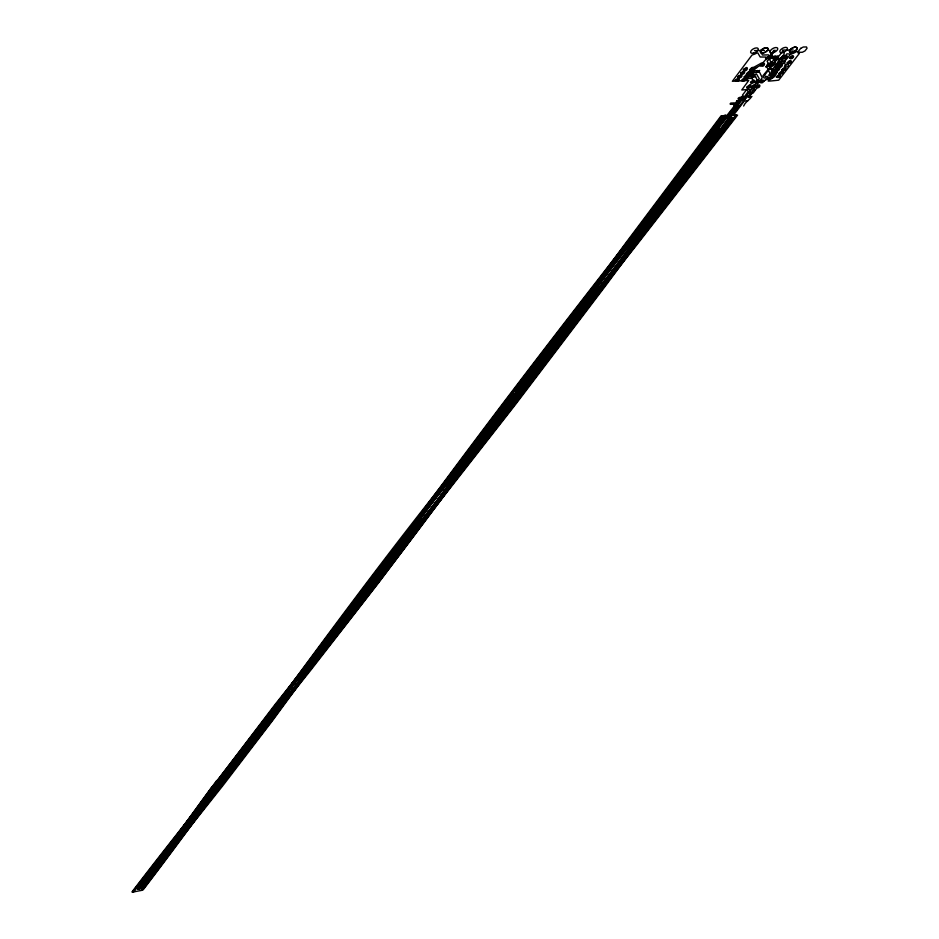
<?xml version="1.0" encoding="UTF-8"?>
<svg xmlns="http://www.w3.org/2000/svg" width="939" height="939" viewBox="0 0 939 939"><rect width="100%" height="100%" fill="white"/><g stroke="black" fill="none" stroke-linecap="round" stroke-linejoin="round"><path stroke-width="1.41" d="M735.284 104.898C737.338 102.809 731.375 107.41 735.319 104.781M795.849 47.196L796.542 47.431A4.19 2.007 -28.3 0 1 796.976 47.901L796.988 48.793A4.19 2.007 -28.3 0 1 796.636 49.532L796.26 50.002A4.19 2.007 -28.3 0 1 795.486 50.753L791.507 52.467A4.19 2.007 -28.3 0 1 790.403 52.396L789.511 50.87A3.897 1.866 -28.3 0 1 789.863 50.131L790.227 49.65A4.19 2.007 -28.3 0 1 791.014 48.91L792.422 47.995A3.932 1.89 -28.3 0 1 793.596 47.49L795.004 47.185M789.441 51.34L789.511 50.87A4.19 2.007 -28.3 0 1 789.863 50.131M797.058 48.323L796.988 48.793A3.897 1.866 -28.3 0 1 796.636 49.532M757.292 72.338C761.048 70.495 751.904 73.559 757.503 72.28M776.647 72.702C774.945 80.472 757.151 82.491 778.724 80.155L799.476 53.265L798.173 53.124L797.234 51.258L795.908 51.95A6.679 3.204 -28.3 0 1 788.889 53.969L786.859 53.863L774.992 69.31C777.515 71.211 771.389 70.554 776.295 69.709A3.439 1.643 -27.9 0 1 776.741 71.528L776.647 72.69M232.473 761.552L233.67 761.224L290.315 688.24L432.609 509.701L511.485 408.782L604.986 285.538L738.347 105.602M232.649 762.597L231.51 762.996L232.637 762.515M240.208 761.341L239.058 761.658L240.231 761.212M241.288 759.921L240.102 760.308L241.276 759.862M513.727 393.241L512.307 393.453L513.727 393.241L436.917 495.557L270.291 722.842L145.557 883.881M233.67 761.247L232.719 761.67L279.188 701.503L440.743 498.409L533.763 378.663L606.324 282.533L748.101 91.705L746.916 89.346M779.417 63.746C777.375 60.566 772.398 68.758 778.231 65.296M782.175 60.166C780.133 56.974 775.133 65.19 780.978 61.716M783.396 58.195C785.438 61.399 790.438 53.171 784.593 56.645M784.887 56.633C782.844 53.429 777.832 61.669 783.689 58.195M137.399 889.221L211.721 787.152M138.01 889.104L141.507 884.233M141.143 884.55L216.745 780.438M138.362 889.315L196.544 809.054L232.837 761.423M138.995 889.174C202.425 800.251 264.692 717.255 333.65 632.006L447.985 488.35L522.178 392.49L523.234 392.42M673.075 189.22L522.73 390.201M524.162 390.237L605.467 282.639L719.685 128.15L655.152 209.843C607.556 269.563 560.067 332.383 513.574 391.293L440.121 489.301L301.877 678.686L240.795 760.214M212.378 787.035L274.916 704.661L432.14 506.708L521.004 392.443M217.402 780.332L287.663 689.179L435.508 503.304L521.849 392.267L522.929 392.232L521.556 392.913L521.791 392.314M742.89 79.686L745.132 78.524L751.975 78.371L753.242 81.024L742.491 95.085L743.301 96.682L742.209 97.198M745.554 76.165L754.815 75.284L757.785 81.13M750.144 73.899L754.04 68.758L761.576 64.85L763.36 64.814M730.049 103.983L730.753 103.067L735.272 102.914L737.479 100.978M131.941 891.968C207.132 793.396 287.275 698.722 362.184 599.927M721.199 115.697L626.172 242.415L439.041 497.564L363.487 598.213M722.091 115.661L617.029 255.842L490.24 428.806C452.985 479.7 398.887 553.247 364.203 598.12M723.112 117.891L619.74 255.596L482.881 441.952C374.532 594.422 254.223 737.655 139.336 885.078M132.54 891.839L182.87 827.142L303.767 675.857L362.9 599.821M513.574 391.293L601.922 276.7L742.831 97.304M751.986 78.477L753.16 76.857M133.584 891.933L183.95 827.259L306.56 673.979L365.529 598.202L364.532 598.319L436.811 502.576L620.386 252.544L723.065 115.661L732.467 115.333L745.871 97.797M770.121 55.26L773.959 50.213M232.825 762.327L151.414 872.754L239.386 761.2M355.717 600.831C282.745 695.752 215.277 794.746 142.599 889.89M357.02 599.117L435.426 497.987L641.255 238.201L736.716 115.145M515.335 390.941L593.518 289.505L696.679 158.292L602.333 285.796L523.528 390.119C522.295 391.798 526.497 388.992 523.528 390.119M775.086 50.19L771.928 54.333L773.478 57.655L777.422 57.561M233.482 762.21L161.179 859.924L238.717 761.318M356.444 600.725C283.437 695.646 215.923 794.629 143.198 889.761M357.747 599.012L436.189 497.905L636.748 244.95L737.596 115.11M514.443 393.089L435.215 498.797L272.803 720.283L223.282 785.11L167.189 855.84M516.133 390.87L673.075 189.22M724.004 117.856L628.085 245.431L453.584 482.74L379.074 582.18L310.269 670.822L187.976 823.55L139.946 884.961M734.486 105.861L701.973 147.153C591.723 286.336 482.904 426.717 379.074 570.771L295.855 685.094L239.621 760.144M144.946 883.998C253.213 738.124 357.16 588.988 471.965 448.044L621.923 258.601L731.27 117.598M141.026 890.477C243.929 753.43 341.068 612.052 449.042 478.82L619.118 264.188L732.995 117.586L722.185 117.974L628.79 242.297L446.858 489.923L364.262 599.857C326.76 646.936 288.085 697.325 249.281 745.014L178.774 833.093L132.974 892.05L141.625 890.36L148.268 881.674L192.683 822.036L299.905 674.402L354.942 601.183L353.968 601.3M234.374 761.036L288.954 690.717L437.281 504.654L515.887 404.028L605.831 285.479L739.228 105.567M740.777 98.618L736.81 103.959L734.404 105.203L735.26 103.713L731.082 103.842M735.366 105.825L691.75 161.179C584.035 297.147 477.963 434.452 376.527 575.184L297.499 683.698L240.278 760.027M768.008 64.721L766.658 66.493L770.649 74.862M732.15 117.563L630.668 248.483L448.466 478.667L371.198 577.872L292.498 682.829L166.802 856.333L140.744 888.576M779.276 55.694L783.631 50.025L793.162 49.978M139.265 889.139L204.561 807.61L241.593 759.921L240.924 760.05M748.23 72.632L759.534 72.174L762.245 77.749L752.315 90.731L752.773 91.635L749.04 96.506L751.904 96.412C749.287 100.285 745.496 101.635 743.618 106.025M779.335 61.023L776.612 64.58L777.199 65.847L781.248 65.753L775.825 72.796L769.957 73.406M773.126 76.294L772.492 74.827L768.783 74.92M166.18 856.45L140.134 888.693M138.69 889.233L199.702 813.08L263.894 730.554L438.431 492.552L512.987 393.394L511.884 393.523M138.186 885.606L139.23 885.289M139.218 885.418L138.256 885.735M142.106 884.432L141.143 884.738M144.054 884.033L143.068 884.338L144.066 883.904M145.099 884.268L146.132 883.951M146.132 884.08L145.169 884.397M769.006 58.453C757.738 60.765 778.971 50.577 767.104 61.094L770.802 68.864L773.466 68.817M751.153 89.358L741.798 89.968L748.735 80.508L732.373 81.27L751.975 55.096L753.489 54.509A6.726 3.275 -28 0 0 756.329 53.3L757.761 52.819L760.179 56.997L765.872 57.068L766.459 58.734L762.973 62.678A3.463 1.667 -27.9 0 0 759.991 63.875L752.092 68.23L746.998 74.979A3.451 1.655 -27.7 0 0 749.052 76.012A3.451 1.655 -27.7 0 0 752.655 74.04L753.806 73.958A3.451 1.655 -27.7 0 0 756.588 74.122L759.264 78.723L743.289 99.933L743.665 100.661M791.014 48.91L791.683 48.429M795.486 50.753L794.817 51.234M768.795 57.69L766.917 57.76M744.357 69.286L746.235 69.204M741.88 99.616L741.258 100.18L742.01 99.651M782.915 69.298L784.934 69.122M777.551 76.176L779.464 76.235M739.392 98.266L738.946 98.724L741.552 98.971L753.278 92.926L758.419 85.86M734.486 105.086L737.808 103.372M240.595 761.329L239.903 761.376M794.335 47.29L793.596 47.49A4.19 2.007 -28.3 0 0 792.422 47.995M748.653 73.981C757.867 64.908 736.317 78.571 752.878 73.829M775.426 71.458C766.682 79.51 786.178 68.617 772.198 71.387M355.224 599.634C399.11 544.197 444.617 484.043 489.853 428.196L672.876 196.509L735.66 115.215L733.418 115.286L745.05 100.074C743.383 98.83 744.662 100.813 744.756 99.487M791.507 52.467L792.903 52.161A4.19 2.007 -28.3 0 0 794.453 51.457M524.936 390.19L524.138 390.272M736.634 102.081L737.725 102.046M739.016 76.341L740.871 76.294M750.578 76.928L755.649 76.775M767.621 76.446L765.226 76.505L764.592 75.19L771.025 66.786L773.137 65.695L775.45 62.667L774.722 61.105L781.729 57.467L786.213 57.373M745.331 77.949L749.122 77.843M767.621 77.35L771.377 77.256M766.459 77.96L764.064 78.019L762.961 75.73L772.058 64.58L769.722 59.662L772.163 56.457L769.287 50.307L767.644 50.342M736.282 79.862L738.23 79.815M743.829 79.932L747.62 79.827M766.107 79.334L769.863 79.228M761.271 82.151L771.001 77.268L774.429 72.843L772.68 73.747L773.56 73.301M751.376 69.944L755.191 69.85M773.736 69.392L777.504 69.298M755.202 70.777L751.775 70.859L750.907 69.087M772.292 70.355L774.992 70.296M749.862 71.951L753.665 71.857M771.119 71.88L773.924 71.81M741.693 72.808L743.535 72.761M780.415 72.679L782.222 72.643M746.834 75.953L750.637 75.848M769.147 75.366L772.903 75.273M788.584 62.103L790.392 62.068M785.849 65.636L783.971 62.209L791.366 53.218L789.863 49.896M752.902 67.937L756.717 67.843M775.274 67.397L779.041 67.303M790.838 57.279L792.669 57.232M754.475 50.6L764.51 50.401M790.403 52.396L789.957 52.22A4.19 2.007 -28.3 0 1 789.464 51.551M796.542 47.431L796.108 47.255A4.19 2.007 -28.3 0 0 794.676 47.22M772.069 71.845L771.518 70.695L784.311 54.016L782.492 50.049M760.238 50.483L762.386 55.014L768.407 54.896L769.71 57.678M796.331 49.92A3.897 1.866 -28.3 0 1 795.544 50.659M796.554 47.549A3.897 1.866 -28.3 0 1 796.976 48.006M790.169 49.744A3.897 1.866 -28.3 0 1 790.943 48.992M708.194 140.298L709.907 139.571L708.217 140.204M723.276 118.197L725.037 117.504L723.276 118.197M723.781 115.908L725.542 115.215L723.793 115.861M730.636 103.994L731.528 103.642L730.648 103.971M730.378 115.673L732.115 114.934L730.401 115.567M732.549 103.936L733.429 103.583L732.561 103.877M734.451 115.52L736.199 114.781L734.486 115.403M735.378 80.167L737.185 79.451L735.413 80.05M736.587 101.271L738.359 100.579L736.599 101.224M737.361 103.525L738.242 103.173L737.361 103.525M738.089 76.658L739.885 75.895L738.124 76.54M740.777 73.113L742.585 72.397L740.812 73.007M742.397 98.572L743.265 98.196L742.397 98.548M743.453 69.592L745.261 68.876L743.477 69.474M745.167 98.419L746.047 98.055L745.179 98.395M746.153 101.306L747.902 100.567L746.176 101.201M749.24 74.193L751.047 73.488L749.24 74.193M752.28 77.209L754.076 76.493L752.292 77.151M753.348 90.203L755.132 89.498L753.348 90.203M756.893 70.895L757.796 70.531L756.893 70.859M758.818 70.848L759.71 70.46L758.818 70.812M760.672 65.155L762.468 64.392L760.684 65.096M762.938 81.27L764.722 80.566L762.949 81.212M765.942 58.101L767.762 57.385L765.942 58.101M765.755 66.798L767.539 66.035L765.766 66.739M769.898 69.169L771.682 68.418L769.898 69.169M770.579 63.711C770.896 64.65 772.926 63.347 772.222 62.819C760.813 69.674 782.14 63.195 770.59 63.652M770.391 75.143L772.163 74.392L770.403 75.085M773.032 72.115L774.804 71.352L773.067 71.998M513.938 391.387L515.452 390.859L513.938 391.387M778.572 76.54L780.356 75.836L778.572 76.54M781.33 72.949L783.103 72.197L781.342 72.89M784.042 69.439L785.814 68.676L784.053 69.38M789.499 62.373L791.284 61.622L789.511 62.326M791.765 57.537L793.572 56.821L791.765 57.537M354.285 601.359L355.623 600.96L354.296 601.336M355.588 599.657L356.926 599.246L355.611 599.598M362.571 600.197L363.898 599.798L362.583 600.174M682.348 177.518L684.026 176.861L682.371 177.471M735.413 80.637C740.178 83.665 741.094 73.758 735.413 80.637M738.066 77.115C742.843 80.155 743.77 70.214 738.066 77.115M740.73 73.582C745.507 76.634 746.446 66.657 740.73 73.582M743.406 70.026C748.172 73.101 749.134 63.077 743.406 70.026M741.505 80.472C746.247 83.489 747.198 73.606 741.505 80.472M744.169 76.951C748.911 79.991 749.874 70.073 744.169 76.951M749.51 69.873C754.263 72.937 755.249 62.948 749.51 69.873M746.81 87.233C751.869 90.308 752.526 80.93 746.81 87.233M750.507 82.374C755.566 85.472 756.247 76.047 750.507 82.374M760.543 65.648C765.262 68.723 766.306 58.723 760.543 65.648M751.036 87.104C756.083 90.179 756.764 80.813 751.036 87.104M754.745 82.256C759.792 85.355 760.484 75.942 754.745 82.256M766.611 65.507C771.318 68.57 772.398 58.594 766.611 65.507M755.836 87.081C760.86 90.156 761.552 80.801 755.836 87.081M759.545 82.233C764.569 85.332 765.297 75.93 759.545 82.233M772.046 58.394C776.753 61.493 777.868 51.422 772.046 58.394M771.905 61.927C776.6 65.002 777.703 54.99 771.905 61.927M774.605 58.394C779.3 61.481 780.415 51.434 774.605 58.394M770.332 77.115C774.98 80.12 776.072 70.308 770.332 77.115M775.731 70.096C780.379 73.125 781.506 63.242 775.731 70.096M778.443 66.575C783.103 69.615 784.229 59.685 778.443 66.575M781.166 63.03C785.826 66.094 786.976 56.129 781.166 63.03M776.33 76.963C780.955 79.944 782.07 70.155 776.33 76.963M779.03 73.465C783.666 76.47 784.793 66.634 779.03 73.465M781.741 69.956C786.377 72.972 787.516 63.101 781.741 69.956M784.464 66.423C789.1 69.463 790.262 59.556 784.464 66.423M789.441 58.065C794.089 61.141 795.274 51.14 789.441 58.065M787.187 62.89C791.823 65.941 793.009 56 787.187 62.89M800.662 48.37L798.608 51.035L799.183 52.326L802.376 52.255L805.005 50.906L807.059 48.253L806.495 46.95L803.291 47.009L800.662 48.37M772.809 52.772A4.202 2.031 -28.2 0 0 777.68 48.276A4.202 2.031 -28.2 0 0 771.342 49.579A4.202 2.031 -28.2 0 0 772.809 52.772M753.348 53.183A4.214 2.054 -28 0 0 758.196 48.664A4.214 2.054 -28 0 0 751.81 49.967A4.214 2.054 -28 0 0 753.348 53.183M782.48 52.584A4.202 2.019 -28.2 0 0 787.351 48.089A4.202 2.019 -28.2 0 0 781.037 49.391A4.202 2.019 -28.2 0 0 782.48 52.584M763.125 52.971A4.214 2.042 -28.1 0 0 767.973 48.464A4.214 2.042 -28.1 0 0 761.599 49.767A4.214 2.042 -28.1 0 0 763.102 52.971A4.214 2.042 -28.1 0 0 767.961 48.464A4.214 2.042 -28.1 0 0 761.623 49.767A4.214 2.042 -28.1 0 0 763.125 52.971M741.833 98.055A1.444 0.681 -27.3 0 0 743.488 96.529A1.444 0.681 -27.3 0 0 741.294 96.999A1.444 0.681 -27.3 0 0 741.833 98.055M749.31 92.855A1.444 0.693 -27.5 0 0 750.977 91.329A1.444 0.693 -27.5 0 0 748.782 91.799A1.444 0.693 -27.5 0 0 749.31 92.855M739.028 99.123A1.444 0.681 -27.3 0 0 740.671 97.609A1.444 0.681 -27.3 0 0 738.477 98.067A1.444 0.681 -27.3 0 0 739.028 99.123M748.665 97.363A1.444 0.681 -27.4 0 0 750.32 95.848A1.444 0.681 -27.4 0 0 748.137 96.306A1.444 0.681 -27.4 0 0 748.665 97.363"/></g></svg>
